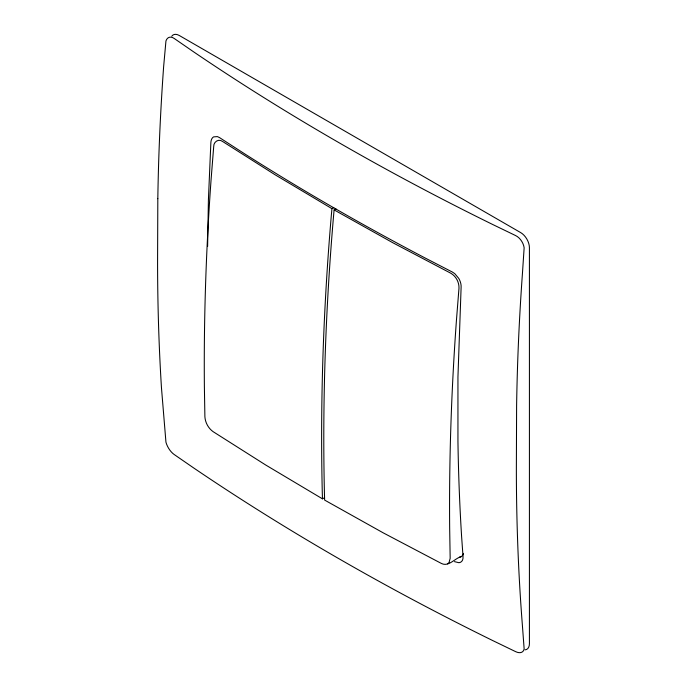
<?xml version="1.0" encoding="UTF-8"?>
<svg xmlns="http://www.w3.org/2000/svg" width="687" height="687" viewBox="0 0 687 687"><rect width="100%" height="100%" fill="white"/><g stroke="black" fill="none" stroke-linecap="round" stroke-linejoin="round"><path stroke-width="1.03" d="M207.62 246.41L208.41 199.908L210.866 142.613A12.246 6.956 66.5 0 1 213.597 136.885L217.384 136.601L219.531 137.615L244.495 153.751A2643.919 1526.454 0 0 0 424.48 257.659L452.424 272.078L454.777 273.658L458.77 278.433A12.246 7.978 59.4 0 1 461.123 287.097L457.946 377.026L457.946 441.466A2275.318 1313.664 -60 0 0 461.57 535.937L463.038 556.693A12.237 6.982 52.6 0 1 458.968 562.713L454.459 561.64M333.779 207.68L331.95 208.65L331.349 215.125A2555.193 1475.247 -60 0 0 322.289 492.785L322.469 498.839L324.307 497.869M335.952 208.934L334.114 209.904L333.521 216.379A2554.867 1475.058 -60 0 0 324.453 494.039L324.642 500.093L383.32 532.906L441.329 563.417C448.525 567.256 454.76 558.333 461.2 556.633M447.649 563.855L449.04 562.576L450.165 558.325L449.667 528.2A2548.547 1471.408 -60 0 1 456.469 319.884L458.985 288.154C459.199 282.194 455.979 276.217 450.801 273.228L392.792 242.726L334.114 209.904M331.95 208.65L275.178 174.824L222.545 141.445C218.664 138.302 213.451 141.926 213.709 146.546L211.184 178.276A2548.873 1471.597 -60 0 0 204.382 386.592L204.889 416.717C205.258 422.548 208.316 428.216 213.073 431.634L265.706 465.005L322.469 498.839M463.545 553.413A12.031 7.214 61.9 0 1 459.38 557.2M171.793 36.188A12.28 7.093 60 0 1 179.316 35.509L520.737 232.635A12.28 7.093 60 0 1 529.419 247.672L529.419 643.685A12.28 7.093 60 0 1 525.083 649.859M157.821 198.672L157.581 261.112A2272.682 1312.136 -60 0 0 161.454 387.657L165.945 442.179A12.203 5.702 59.7 0 0 174.206 454.528L193.536 467.856A2637.247 1522.598 0 0 0 492.553 640.482L515.628 651.645A12.203 6.939 51 0 0 524.147 648.983L522.421 625.677A2272.416 1311.981 -60 0 1 516.366 468.251L516.607 405.811A2272.424 1311.99 -60 0 1 522.421 273.761L524.147 247.784A12.203 8.278 60.4 0 0 515.628 235.581L492.553 224.426A2637.247 1522.598 0 0 1 193.536 51.791L174.206 38.463A12.203 7.042 69.1 0 0 165.945 40.98L163.635 66.622A2272.716 1312.161 -60 0 0 157.821 198.672"/></g></svg>
